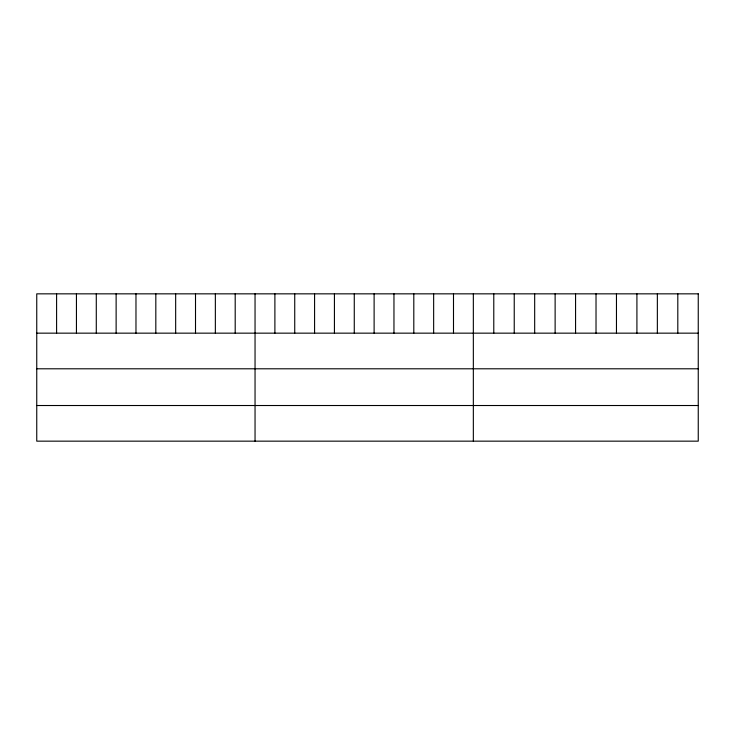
<?xml version="1.0" encoding="UTF-8"?>
<svg xmlns="http://www.w3.org/2000/svg" width="735" height="735" viewBox="0 0 735 735"><rect width="100%" height="100%" fill="white"/><g stroke="black" fill="none" stroke-linecap="round" stroke-linejoin="round"><path stroke-width="1.1" d="M36.75 333.157L698.25 333.157M36.75 368.795L698.25 368.795M36.75 405.518L698.25 405.518M677.808 293.844L677.808 333.157M657.356 293.844L657.356 333.157M636.914 293.844L636.914 333.157M616.463 293.844L616.463 333.157M596.021 293.844L596.021 333.157M575.569 293.844L575.569 333.157M555.127 293.844L555.127 333.157M534.676 293.844L534.676 333.157M514.234 293.844L514.234 333.157M493.782 293.844L493.782 333.157M473.34 293.844L473.34 441.156M453.495 293.844L453.495 333.157M433.65 293.844L433.65 333.157M413.805 293.844L413.805 333.157M393.96 293.844L393.96 333.157M374.115 293.844L374.115 333.157M354.27 293.844L354.27 333.157M334.425 293.844L334.425 333.157M314.58 293.844L314.58 333.157M294.735 293.844L294.735 333.157M274.89 293.844L274.89 333.157M255.045 293.844L255.045 441.156M235.2 293.844L235.2 333.157M215.355 293.844L215.355 333.157M195.51 293.844L195.51 333.157M175.665 293.844L175.665 333.157M155.82 293.844L155.82 333.157M135.975 293.844L135.975 333.157M116.13 293.844L116.13 333.157M96.285 293.844L96.285 333.157M76.44 293.844L76.44 333.157M56.595 293.844L56.595 333.157M698.25 293.844L36.75 293.844L36.75 441.156L698.25 441.156L698.25 293.844"/></g></svg>
